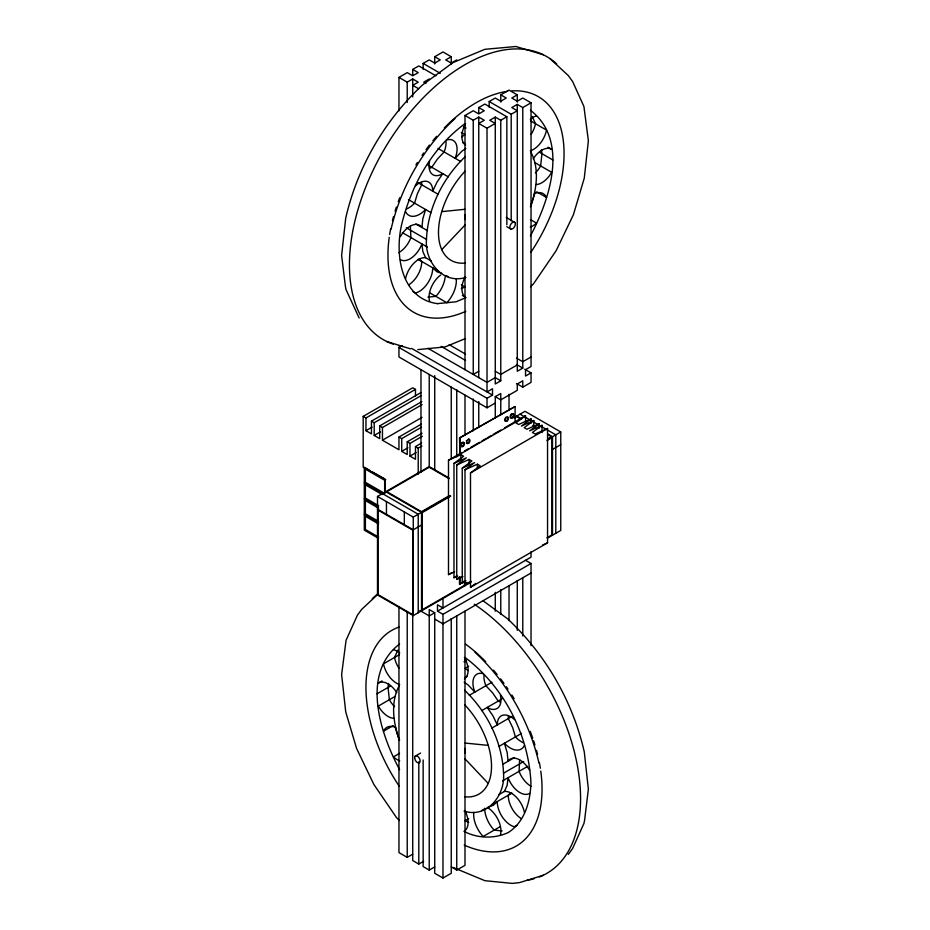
<?xml version="1.0" encoding="UTF-8"?>
<svg xmlns="http://www.w3.org/2000/svg" width="930" height="930" viewBox="0 0 930 930"><rect width="100%" height="100%" fill="white"/><g stroke="black" fill="none" stroke-linecap="round" stroke-linejoin="round"><path stroke-width="1.4" d="M410.374 226.13L410.909 237.569A19.065 11.009 -60 0 1 398.749 252.658M465.942 277.384C442.61 284.766 424.51 261.156 426.475 239.417C427.777 208.029 442.854 178.072 465.372 156.496M530.414 110.228C569.532 140.163 549.63 200.031 530.414 235.883M399.586 769.656C380.37 733.793 360.468 673.936 399.586 644.002M388.542 683.434L388.054 687.456L389.368 699.709A19.065 11.009 60 0 0 394.622 706.672M464.628 690.258C487.146 711.845 502.223 741.803 503.525 773.19C505.49 794.929 487.39 818.528 464.058 811.146M488.238 783.409L464.721 758.555M391.065 229.21C400.784 186.965 423.231 148.079 454.956 118.54M530.751 206.553C536.552 189.22 539.784 168.795 530.821 152.008M535.11 192.382L530.414 206.611M464.942 123.69C432.241 147.731 411.141 185.349 401.679 224.386C394.669 254.111 400.714 298.809 437.53 303.633L437.623 303.622M397.808 650.198L394.518 657.475A19.065 11.009 60 0 0 398.877 668.135M399.179 685.77C390.216 702.569 393.448 722.994 399.249 740.327M498.899 794.627L504.397 791.453L507.152 785.373L508.082 777.689A19.065 11.009 60 0 0 529.635 793.406M441.762 249.635L465.279 224.781M530.67 286.777L533.588 283.697L556.117 250.728L573.403 214.725L584.273 178.142L588.376 140.814L583.924 106.508L572.601 81.48L568.311 75.586L549.956 58.555M568.311 854.414L572.601 848.52L583.924 823.492L584.586 820.272L588.376 789.186L584.273 751.859C572.566 700.988 545.538 654.174 507.338 618.601L482.821 600.582M377.999 594.212L361.689 609.348L357.399 615.253L346.076 640.282L341.624 674.576L345.728 711.915L356.597 748.487L373.883 784.49L396.413 817.47L399.33 820.539M492.912 805.636L497.283 801.579A19.065 11.009 60 0 0 514.523 826.805L516.964 825.398M510.907 792.79L508.28 795.231A19.065 11.009 60 0 0 521.358 818.667M465.023 171.271L465.047 171.248A60.857 35.131 -60 0 0 438.483 232.523A60.857 35.131 -60 0 0 465.07 263.062M457.711 576.123L453.991 577.786L453.991 463.407L463.628 456.258L460.873 454.677L448.493 460.234L448.493 574.612L454.677 571.834M462.931 576.6L456.746 579.378L456.746 465L466.372 457.851L453.991 463.407M525.531 421.546L525.531 415.757L515.906 422.906L518.649 424.487L531.042 418.93L531.042 423.278M465.965 580.89L462.245 582.552L462.245 468.174L471.882 461.024L469.127 459.443L456.746 465M531.042 418.93L521.404 426.079L533.785 420.523L533.785 426.312M465 585.737L465 469.766L474.625 462.617L462.245 468.174M533.785 420.523L524.16 427.672L526.915 429.253L539.295 423.696L539.295 428.044M542.039 432.52L542.039 425.289L532.413 432.438L535.169 434.019L547.549 428.463L547.549 542.841L470.499 587.318L470.499 472.94L480.136 465.791L477.381 464.21L465 469.766M539.295 423.696L529.658 430.846L542.039 425.289M453.991 577.786L456.13 576.205M456.746 579.378L459.955 576.995M462.245 582.552L464.384 580.971M467.139 582.552L465 584.145L471.196 581.366M470.499 587.318L475.858 583.354M461.943 136.803L465 134.571L461.327 132.455M465.837 148.347L461.768 151.311L455.13 158.321A19.065 11.009 -60 0 0 446.807 139.942M398.958 110.786L398.958 77.388L407.224 72.621L412.722 75.795L418.221 72.621L412.722 69.436L412.722 75.249M412.722 69.436L418.802 65.937L435.914 75.818M423.15 69.18L423.15 63.414L429.23 59.904L434.728 63.089L440.239 59.904L434.728 56.73L434.728 63.996M434.728 56.73L442.982 51.964L451.248 56.73L451.248 63.996M398.958 77.388L407.224 82.154L412.722 78.969L418.221 82.154L412.722 85.328L418.616 88.734M451.248 56.73L445.737 59.904L451.248 63.089L456.746 59.904M429.23 78.969L423.731 82.154L425.928 83.421M465 369.687L465 115.506L473.254 110.74L478.752 113.925L484.263 110.74L478.752 107.566L478.752 113.379M478.752 107.566L484.832 104.055L506.85 116.762L506.85 224.793M489.192 107.299L489.192 101.544L495.272 98.034L500.77 101.207L506.269 98.034L500.77 94.86L500.77 102.114M500.77 94.86L509.024 90.094L517.278 94.86L517.278 102.114M465 115.506L473.254 120.272L478.752 117.099L484.263 120.272L478.752 123.446L487.018 128.212L495.272 123.446L489.761 120.272L495.272 117.099L500.77 120.272L506.85 116.762M517.278 94.86L511.779 98.034L517.278 101.207L522.776 98.034L531.042 102.8L531.042 366.501L525.531 369.687L525.531 376.034L531.042 372.86L531.042 382.393L522.776 387.159L516.487 383.532M531.042 102.8L522.776 107.566L517.278 104.392L511.779 107.566L517.278 110.74L511.198 114.251L489.192 101.544M495.272 403.039L487.018 407.805L398.958 356.981L398.958 347.448L402.26 345.542M385.752 479.613L363.188 467.22L363.188 416.384L412.722 387.798L415.478 389.379L415.478 396.447M363.188 416.384L365.943 417.977L415.478 389.379M365.943 417.977L365.943 430.683L371.454 433.868L371.454 421.151L420.976 392.565M371.454 421.151L374.197 422.743L421.255 395.575M365.943 430.683L372.14 427.114M374.197 422.743L374.197 435.449L379.707 438.635L379.707 425.917L421.801 401.621M478.752 371.268L473.254 374.453L473.254 120.272M379.707 425.917L382.451 427.509L422.081 404.631M374.197 435.449L380.393 431.88M382.451 427.509L382.451 440.216L422.081 417.338M495.272 377.627L487.018 382.393L427.893 348.262M517.278 364.92L500.77 374.453L495.272 371.268M531.042 356.981L522.776 361.747L516.487 358.108M382.451 440.216L398.958 449.748L398.958 437.042L421.255 424.173M500.77 120.272L500.77 380.8L495.272 383.985L495.272 117.099M522.776 107.566L522.776 368.094L517.278 371.268L517.278 104.392M398.958 437.042L401.714 438.635L421.523 427.196M401.714 438.635L401.714 451.341L407.224 454.514L407.224 441.808L422.081 433.229M398.958 347.448L487.018 398.284L492.516 395.099L492.516 388.752L487.018 391.925L487.018 128.212M407.224 441.808L409.967 443.401L422.348 436.251M495.272 396.692L500.77 393.518L500.77 414.885M401.714 451.341L407.91 447.76M409.967 443.401L409.967 456.107L415.478 459.281L415.478 446.574L421.662 442.994M415.478 446.574L418.221 448.155L421.941 446.016M409.967 456.107L416.163 452.526M459.501 437.995L515.081 406.538L515.081 422.429L460.048 454.2L459.501 437.995L515.081 406.538M470.894 582.331L413.269 615.602L377.499 594.944L377.499 496.457L429.23 466.593L448.969 477.985M514.244 417.512L524.985 411.304L560.755 431.962L560.755 530.449L547.526 538.086M514.232 418.151L516.731 416.71L520.44 418.849M448.493 460.234L462.001 452.433M464.5 450.992L468.255 448.83M470.754 447.377L479.508 442.331M482.007 440.878L485.762 438.716M490.761 435.833L487.018 437.995L487.564 438.309M493.26 434.38L500.77 430.055M504.525 427.881L525.531 415.757M470.499 472.94L547.549 428.463M448.946 495.876L421.523 511.709L386.857 491.691L429.23 467.22L449.039 478.659M547.654 438.879L551.397 436.728L547.689 434.577M377.499 496.457L413.269 517.103L450.097 495.841M547.526 439.588L560.755 431.962M450.736 496.109L422.081 512.663L422.081 609.882M546.968 440.553L551.943 437.681L551.943 534.901L546.968 537.773M421.523 525.043L413.269 529.809L377.499 509.163M552.501 449.434L560.755 444.668M448.493 574.612L452.154 572.496M459.501 576.926L459.501 584.145L462.001 582.703M459.501 584.145L465.047 581.576M421.523 610.196L464.454 585.412L464.454 581.064M434.728 866.911L429.23 870.096L429.23 609.557L434.728 612.742L429.23 615.916L419.802 610.475M442.982 598.443L442.982 607.976L437.484 604.791L437.484 611.15L531.042 557.14L531.042 551.688M437.484 611.15L442.982 614.323L531.042 563.499L531.042 645.641M531.042 573.02L442.982 623.856L434.728 619.089M399.412 654.662L383.509 663.834A19.065 11.009 60 0 0 399.702 684.62M382.021 680.958L378.359 683.073A19.065 11.009 60 0 1 396.808 692.629M377.045 693.815L390.495 686.049M395.483 696.186L378.359 706.068A19.065 11.009 60 0 0 393.867 718.32M463.989 661.776L466.442 660.37M468.674 666.217L465 668.345L468.057 670.565M464.779 677.772L467.232 676.354M393.285 725.563L383.497 731.213A21.727 12.543 60 0 1 395.692 727.446M469.371 695.268L491.993 682.202M399.563 753.346L393.448 756.881A19.065 11.009 60 0 0 399.702 760.845M481.705 710.613L501.886 698.965M415.21 756.171L420.581 753.067M491.796 728.097L511.977 716.449M498.91 746.453L521.532 733.386M502.584 764.425L514.197 757.717M503.525 773.19L523.695 761.542M502.584 780.863L527.659 766.39M481.682 810.576L484.983 808.67M491.772 804.752L511.953 793.104M468.674 818.621L465 820.737L468.732 822.329M398.958 607.162L398.958 852.612L407.224 857.379L412.722 854.205M412.722 614.649L378.057 594.63L378.057 510.117L412.722 530.135L412.722 860.564L418.802 864.063L423.685 861.25M500.282 826.596L483.158 836.477A21.727 12.543 60 0 1 473.8 812.367M434.728 612.742L434.728 873.27L442.982 878.036L451.248 873.27L451.248 618.543M451.248 866.911L456.746 870.096L465 865.33L465 611.15M542.597 545.061L547.549 542.841M461.268 288.556L465 286.963L461.327 284.847M466.046 297.554L456.095 301.797L437.53 303.633M465.279 338.636L445.133 346.913L417.791 349.622M488.331 807.054L491.761 805.985M543.387 875.246L519.463 882.628L512.209 883.395L484.867 880.687L452.933 867.388M441.738 211.621L464.814 209.308M427.928 297.135L435.833 296.356A21.727 12.543 -60 0 0 445.191 276.873M502.072 830.909L494.167 830.118A21.727 12.543 60 0 1 484.681 808.251M465.186 743.07L488.262 745.383M543.387 54.754L515.883 46.5L484.867 49.313L452.933 62.612L422.662 84.839C384.462 120.412 357.434 167.214 345.728 218.085L341.624 255.425L345.414 286.498L346.076 289.718L359.143 317.99M441.669 273.281L437.088 271.874L432.717 267.817A19.065 11.009 -60 0 1 415.478 293.043L413.036 291.625M386.613 341.473L410.537 348.855M463.954 831.327C477.671 838.581 494.318 838.988 508.408 832.478C524.997 821.55 530.379 801.497 530.937 782.665C528.554 734.212 503.746 686.712 465.058 657.452M530.588 120.888L546.491 130.072A19.065 11.009 -60 0 1 530.298 150.858M423.15 63.414L440.274 73.307M547.979 147.184L551.641 149.3A19.065 11.009 -60 0 0 533.192 158.867M539.505 152.276L552.955 160.041M534.518 162.413L551.641 172.306A19.065 11.009 -60 0 1 536.133 184.547M463.559 126.596L466.011 128.015M462.768 142.592L465.221 143.999M536.715 191.801L546.503 197.451A21.727 12.543 -60 0 0 534.308 193.684M438.007 148.44L460.629 161.494M530.437 219.585L536.552 223.107A19.065 11.009 -60 0 1 530.298 227.071M428.114 165.191L448.295 176.84M506.28 217.492L514.79 222.41A3.894 2.244 -60 0 1 512.965 228.536A3.894 2.244 -60 0 1 510.059 225.851A3.894 2.244 -60 0 1 514.79 222.41M506.769 226.688L510.93 229.082M418.023 182.675L438.204 194.324M408.468 199.625L431.09 212.679M415.803 223.944L427.416 230.652M406.305 227.769L426.475 239.417M402.341 232.628L427.416 247.101M400.365 259.633A19.065 11.009 -60 0 0 421.918 243.927L422.848 251.6L425.603 257.68L431.101 260.853M418.047 259.342L438.228 270.99M446.121 275.547L448.318 276.815M462.384 295.438L464.826 296.856M429.718 292.822L446.842 302.703A21.727 12.543 -60 0 0 456.2 278.605M516.487 364.467L522.776 368.094M524.753 369.233L531.042 372.86M449.202 344.67L465.546 354.121M441.18 346.402L465.546 360.468M495.737 377.894L500.77 380.8M411.537 348.355L492.516 395.099M495.737 396.959L500.77 399.865L517.278 390.333L517.278 383.985L522.776 380.8L522.776 387.159M520.033 414.164L555.803 434.822L555.803 533.308M516.731 416.07L521.66 418.919M532.762 425.324L535.227 426.754M547.561 433.88L552.501 436.728L552.501 535.215M370.256 470.661L364.293 467.22L364.293 530.135L378.557 538.365M372.639 472.045L384.567 478.927M525.531 560.313L531.042 563.499M385.752 491.691L421.523 512.337L421.523 610.836M384.66 493.435L365.397 482.321L365.397 469.127L384.66 480.252L384.66 492.121M364.293 482.949L383.369 493.97M382.451 493.598L418.221 514.244L418.221 612.742M382.253 494.586L365.397 484.856L365.397 498.038L378.638 505.688M364.293 498.678L378.603 506.943M378.638 508.233L365.397 500.584L365.397 513.767L378.638 521.416M364.293 514.406L378.603 522.672M378.638 523.962L365.397 516.313L365.397 529.496L378.638 537.145M429.23 870.096L423.15 866.586L423.15 759.996M464.163 682.12L468.232 685.085L474.87 692.083A19.065 11.009 60 0 1 483.193 673.704M464.954 705.021L464.977 705.045A60.857 35.131 60 0 1 491.517 766.285A60.857 35.131 60 0 1 464.93 796.824M419.093 259.028L421.72 261.458A19.065 11.009 -60 0 1 408.642 284.894M475.044 652.302C506.769 681.853 529.216 720.727 538.935 762.972M399.586 740.373L395.273 727.434M532.193 116.436L535.482 123.713A19.065 11.009 -60 0 1 531.123 134.373M541.458 149.66L541.946 153.694L540.632 165.947A19.065 11.009 -60 0 1 535.378 172.899M519.626 759.903L519.091 771.342A19.065 11.009 60 0 0 531.251 786.42M522.776 577.786L522.776 635.888M517.278 580.425L517.278 630.354M511.198 114.251L511.198 220.84M509.024 394.239L509.024 410.118M509.024 585.737L509.024 620.589M500.77 589.678L500.77 614.37M495.272 396.401L495.272 418.07M495.272 592.317L495.272 611.196M487.018 398.284L487.018 407.805M478.752 117.099L478.752 377.627M478.752 401.597L478.752 427.591M477.381 464.21L477.381 468.546M473.254 399.005L473.254 430.776M469.127 459.443L469.127 465.233M465 395.099L465 435.542M460.873 454.677L460.873 459.013M460.048 438.309L460.048 454.2M460.048 577.239L460.048 584.459M456.746 389.763L456.746 456.77M456.746 615.916L456.746 870.096M451.248 387.159L451.248 459.362M442.982 614.323L442.982 878.036M434.728 375.604L434.728 470.057M429.23 374.453L429.23 466.872M420.976 369.687L420.976 472.219M418.802 761.81L418.802 864.063M418.221 448.155L418.221 474.219M413.269 517.103L413.269 615.602M412.722 78.969L412.722 96.941M407.224 82.154L407.224 102.486M407.224 611.917L407.224 857.379M404.329 511.942L404.329 524.648M386.45 501.619L386.45 514.325M385.206 479.938L385.206 492.935M511.779 413.85A2.337 1.349 -60 0 1 513.372 415.326A2.337 1.349 -60 0 1 510.954 417.884A2.337 1.349 -60 0 1 510.605 415.082M510.954 414.582A2.337 1.349 -60 0 1 511.349 414.164M507.699 417.151A2.337 1.349 -60 0 1 506.269 420.837A2.337 1.349 -60 0 1 504.839 418.802M505.443 417.756A2.337 1.349 -60 0 1 506.269 417.024M461.826 442.75A2.337 1.349 -60 0 1 463.803 442.796A2.337 1.349 -60 0 1 462.942 445.668A2.337 1.349 -60 0 1 460.815 446.121M460.815 444.215A2.337 1.349 -60 0 1 461.42 443.168M468.174 439.088A2.337 1.349 -60 0 1 469.057 441.576A2.337 1.349 -60 0 1 466.325 442.947M466.325 441.041A2.337 1.349 -60 0 1 466.581 440.495M393.32 344.17A163.436 94.36 -60 0 1 383.881 149.904A163.436 94.36 -60 0 1 556.686 63.949M402.934 346.518A163.436 94.36 -60 0 1 398.738 345.704M511.826 90.908A124.515 71.889 -60 0 1 530.798 252.425M465.791 311.352A124.515 71.889 -60 0 1 389.228 237.336M389.658 234.465A124.515 71.889 -60 0 1 390.67 228.699M392.46 220.631A124.515 71.889 -60 0 1 393.506 216.585M395.064 211.168A124.515 71.889 -60 0 1 396.366 207.099M398.238 201.682A124.515 71.889 -60 0 1 399.749 197.66M415.896 164.889A124.515 71.889 -60 0 1 417.372 162.483M422.011 155.345A124.515 71.889 -60 0 1 423.615 153.008M426.068 149.567A124.515 71.889 -60 0 1 429.428 145.092M432.88 140.721A124.515 71.889 -60 0 1 436.577 136.338M444.273 127.956A124.515 71.889 -60 0 1 507.548 91.338M405.526 278.872A19.065 11.009 -60 0 1 425.603 257.68M429.59 301.18A19.065 11.009 -60 0 1 440.715 274.989M464.651 296.554A19.065 11.009 -60 0 1 465.105 276.791M465.57 145.068A19.065 11.009 -60 0 1 465.558 123.737M405.515 211.494A21.727 12.543 -60 0 0 425.591 209.506L422.848 218.713L421.918 227.478A19.065 11.009 -60 0 0 400.365 236.639M406.701 208.901A21.727 12.543 -60 0 0 414.582 203.147L417.338 193.858L421.697 184.803A19.065 11.009 -60 0 0 421.581 182.443M446.028 141.546A19.065 11.009 -60 0 1 444.122 151.962L437.484 158.972L431.787 167.307A19.065 11.009 -60 0 1 429.683 168.388M429.567 161.39A19.065 11.009 -60 0 0 442.796 173.666L437.088 182.001L432.706 191.15A19.065 11.009 -60 0 0 415.466 185.826M530.274 119.156A19.065 11.009 -60 0 1 536.529 115.901M465.14 219.585A23.343 13.485 -60 0 1 465.14 214.609M534.006 878.769A163.436 94.36 60 0 1 527.066 880.28M372.302 598.688A163.436 94.36 60 0 1 377.58 594.13M474.265 604.221A163.436 94.36 60 0 1 575.089 754.858A163.436 94.36 60 0 1 539.307 876.99M540.772 771.098A124.515 71.889 60 0 1 464.21 845.114M399.202 786.187A124.515 71.889 60 0 1 399.086 627.053M465.488 644.072A124.515 71.889 60 0 1 485.727 661.73M493.423 670.1A124.515 71.889 60 0 1 497.12 674.494M500.573 678.854A124.515 71.889 60 0 1 503.932 683.329M506.385 686.782A124.515 71.889 60 0 1 507.989 689.107M511.884 695.047A124.515 71.889 60 0 1 514.104 698.663M530.251 731.422A124.515 71.889 60 0 1 532.716 738.153M533.634 740.861A124.515 71.889 60 0 1 534.936 744.942M536.494 750.359A124.515 71.889 60 0 1 537.54 754.393M539.33 762.472A124.515 71.889 60 0 1 540.342 768.227M483.972 675.319A19.065 11.009 60 0 0 485.879 685.736L492.516 692.734L498.213 701.081A19.065 11.009 60 0 0 500.317 702.15M523.299 742.675A21.727 12.543 60 0 1 515.418 736.92L512.663 727.632L508.303 718.565A19.065 11.009 60 0 1 508.419 716.205M524.485 745.267A21.727 12.543 60 0 1 504.409 743.279L507.152 752.486L508.082 761.24A19.065 11.009 60 0 1 529.635 770.412M514.534 719.599A19.065 11.009 60 0 0 497.294 724.923L492.912 715.775L487.204 707.428A19.065 11.009 60 0 0 500.433 695.163M464.442 657.51A19.065 11.009 60 0 1 464.43 678.842M393.471 649.663A19.065 11.009 60 0 1 399.726 652.93M504.397 791.453A19.065 11.009 60 0 1 524.474 812.646M487.18 807.403A19.065 11.009 60 0 1 500.41 834.942M464.861 748.383A23.343 13.485 60 0 1 464.861 753.358M464.895 810.565A19.065 11.009 60 0 1 465.349 830.316M512.755 417.663A2.337 1.349 -60 0 0 513.488 414.048A2.337 1.349 -60 0 0 510.733 416.5A2.337 1.349 -60 0 0 512.755 417.663M507.245 420.848A2.337 1.349 -60 0 0 507.989 417.221A2.337 1.349 -60 0 0 505.234 419.674A2.337 1.349 -60 0 0 507.245 420.848M463.221 446.261A2.337 1.349 -60 0 0 463.965 442.645A2.337 1.349 -60 0 0 461.199 445.098A2.337 1.349 -60 0 0 463.221 446.261M468.732 443.087A2.337 1.349 -60 0 0 469.464 439.472A2.337 1.349 -60 0 0 466.709 441.913A2.337 1.349 -60 0 0 468.732 443.087M414.675 758.206A3.894 2.244 60 0 0 419.07 762.856A3.894 2.244 60 0 0 418.454 757.043A3.894 2.244 60 0 0 414.675 758.206"/></g></svg>
